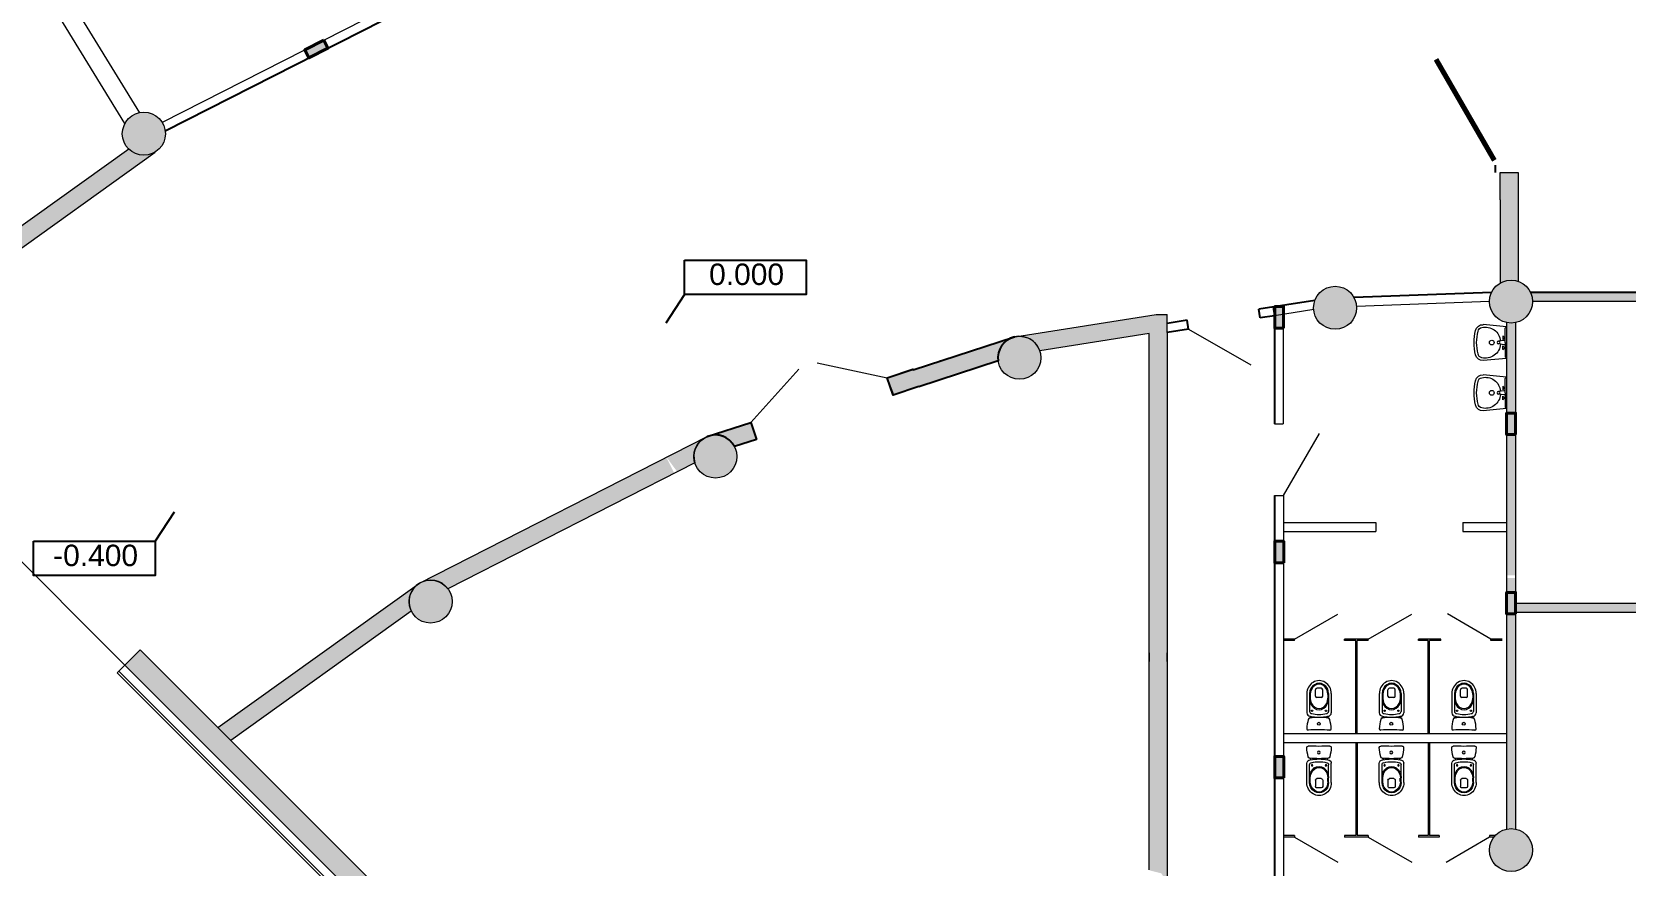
# Model space of a CAD drawing. Header units: millimetres. Extents: x 72919 to 485785, y -53256 to 338519.
# Drawn here: x 201218 to 223439, y 201434 to 213065 of the extents above; entities that cross this region are included whole.
import ezdxf
from ezdxf.enums import TextEntityAlignment as Align

# ---------------------------------------------------------------- set-up
doc = ezdxf.new("R2010")
doc.units = ezdxf.units.MM
doc.linetypes.add('CONTI', pattern=[0])
for name, color, linetype, lineweight in [('door', 177, 'Continuous', 9), ('equipments', 137, 'CONTI', 20), ('wall', 5, 'Continuous', 40)]:
    doc.layers.add(name, color=color, linetype=linetype, lineweight=lineweight)
doc.styles.add('STW_ARIAL', font='arial.ttf')

# ---------------------------------------------------------------- blocks, each defined once
blk = doc.blocks.new('лоплпр')
at = {"lineweight": 5}
for p, q in [((641136, -528856), (641136, -528587)), ((641174, -528856), (641174, -528607)), ((641439, -528856), (641439, -528607)), ((641477, -528856), (641477, -528587)), ((641184, -528841), (641184, -528792)), ((641256, -528820), (641256, -528909)), ((641276, -528800), (641336, -528800)), ((641356, -528820), (641356, -528909)), ((641429, -528841), (641429, -528792)), ((641276, -528929), (641336, -528929))]:
    blk.add_line(p, q, dxfattribs=at)
for centre, radius in [((641210, -528616), 10), ((641310, -528435), 20), ((641403, -528616), 10)]:
    blk.add_circle(centre, radius, dxfattribs=at)
for centre, radius, start, end in [((641157, -528366), 20, 90, 180), ((641680, -528349), 543, 181.7952, 195.6972), ((641307, -525173), 3177, 267.2936, 272.7064), ((641457, -528366), 20, 360, 90), ((640934, -528349), 543, 344.3028, 358.2048), ((641184, -528587), 47.9, 90, 180), ((641181, -528493), 23.8, 188.4665, 261.5335), ((641204, -528607), 30, 90, 180), ((641307, -527206), 1316, 264.3322, 275.6678), ((641179, -528528), 12.2, 294.6125, 97.3648), ((641307, -529094), 568, 77.4826, 102.5151), ((641306, -528972), 408, 75.0887, 104.9113), ((641409, -528607), 30, 360, 90), ((641436, -528529), 12.3, 83.2271, 242.2728), ((641429, -528587), 47.9, 360, 89.1847), ((641434, -528493), 23.8, 278.4665, 351.5335), ((641276, -528820), 20, 90, 180), ((641336, -528820), 20, 360, 90), ((641276, -528909), 20, 180, 270), ((641336, -528909), 20, 270, 360)]:
    blk.add_arc(centre, radius, start, end, dxfattribs=at)
for centre, major_axis, ratio, start_param, end_param in [((641306, -528787), (0, 158), 0.838996, 4.712389, 7.853982), ((641306, -528792), (0, 146), 0.838114, 4.712389, 7.853982), ((641306, -528841), (0, 146), 0.838114, 1.570796, 4.712389), ((641306, -528787), (-40, 148), 0.876351, 4.481722, 4.481728), ((641306, -528787), (-40, 148), 0.876351, 4.481722, 4.481728), ((641306, -528856), (0, 180), 0.945693, 1.570796, 4.712389), ((641306, -528856), (0, 143), 0.925942, 1.570796, 4.712389)]:
    blk.add_ellipse(centre, major_axis=major_axis, ratio=ratio, start_param=start_param, end_param=end_param, dxfattribs=at)
blk = doc.blocks.new('оааоапо')
at = {"lineweight": 5}
for p, q in [((641168, -527830), (641138, -528154)), ((641609, -527830), (641168, -527830)), ((641189, -527849), (641168, -527830)), ((641360, -527849), (641189, -527849)), ((641292, -527880), (641317, -527855)), ((641292, -527880), (641342, -527880)), ((641342, -527880), (641317, -527855)), ((641360, -527849), (641360, -527864)), ((641389, -527849), (641360, -527849)), ((641360, -527864), (641371, -527941)), ((641389, -527849), (641417, -527849)), ((641417, -527864), (641408, -527941)), ((641417, -527849), (641589, -527849)), ((641417, -527849), (641417, -527864)), ((641432, -527880), (641457, -527855)), ((641482, -527880), (641432, -527880)), ((641482, -527880), (641457, -527855)), ((641589, -527849), (641609, -527830)), ((641609, -527830), (641639, -528154))]:
    blk.add_line(p, q, dxfattribs=at)
blk.add_circle((641389, -527941), 18.6, dxfattribs=at)
for centre, radius, start, end in [((641385, -528126), 213, 94.8866, 193.5637), ((641392, -528126), 213, 346.4206, 84.843), ((641238, -528163), 100, 174.8669, 259.4495), ((641242, -528164), 65, 190.471, 259.3155), ((641389, -528036), 33.3, 90, 270), ((641389, -528036), 33.3, 270, 90), ((641536, -528164), 65, 280.6845, 349.529), ((641539, -528163), 100, 280.5505, 5.1331), ((641389, -527541), 740, 256.7937, 269.9921), ((641392, -527556), 691, 256.4575, 269.7644), ((641386, -527556), 691, 270.2356, 283.5425), ((641389, -527541), 740, 270.0079, 283.2063)]:
    blk.add_arc(centre, radius, start, end, dxfattribs=at)
blk = doc.blocks.new('сердечник для 125')
at = {"lineweight": 40, "ltscale": 200, "true_color": 0x000000}
h = blk.add_hatch(color=18, dxfattribs=at)
h.dxf.hatch_style = 1
h.paths.add_polyline_path([(-779283, 728683), (-779583, 728683), (-779583, 728558), (-779283, 728558)])
at = {"color": 18, "lineweight": 40, "true_color": 0x000000}
blk.add_lwpolyline([(-779283, 728683), (-779583, 728683), (-779583, 728558), (-779283, 728558)], close=True, dxfattribs=at)
at = {"ltscale": 0.740741}
for points in [[(-779408, 728682), (-779408, 728683)], [(-779283, 728558), (-779283, 728558)]]:
    blk.add_lwpolyline(points, dxfattribs=at)

msp = doc.modelspace()

# ---------------------------------------------------------------- hatches: boundary and pattern name
at = {"ltscale": 500, "true_color": 0x000000}
h = msp.add_hatch(color=18, dxfattribs=at)
h.dxf.hatch_style = 1
edge = h.paths.add_edge_path()
edge.add_arc((202778.86675, 211646.00155), 300, 0, 360)
h = msp.add_hatch(color=18, dxfattribs=at)
h.dxf.hatch_style = 1
edge = h.paths.add_edge_path()
edge.add_arc((202778.86726, 211646.00176), 300, 0, 360)
h = msp.add_hatch(color=18, dxfattribs=at)
h.dxf.hatch_style = 1
h.paths.add_polyline_path([(202936.37495, 211388.29386), (202935.9839, 211388.932, -0.3460995133), (202567.55069, 211431.56951), (202567.55028, 211431.56921, 0.3460998992), (202935.98385, 211388.93207), (202779.58551, 211644.15097, 0.0020839163), (202524.09513, 211486.11779, 0.4127456746), (202935.9839, 211388.932), (202935.98385, 211388.93207, -0.3460998992), (202567.55028, 211431.56921), (200598.19278, 210020.4385), (200743.806, 209817.22239)])
h = msp.add_hatch(color=18, dxfattribs=at)
h.dxf.hatch_style = 1
edge = h.paths.add_edge_path()
edge.add_line((221935.43379, 211104.99944), (221685.43379, 211104.99944))
edge.add_line((221685.43379, 211104.99944), (221685.43379, 210724.99944))
edge.add_line((221685.43379, 210724.99944), (221685.43379, 209564.80706))
edge.add_arc((221835.43379, 209304.99944), 300, 70.528779366, 120, ccw=False)
edge.add_line((221935.43379, 209587.84216), (221935.43379, 210724.99944))
edge.add_line((221935.43379, 210724.99944), (221935.43379, 211104.99944))
h = msp.add_hatch(color=18, dxfattribs=at)
h.dxf.hatch_style = 1
edge = h.paths.add_edge_path()
edge.add_arc((221835.43379, 209304.99944), 300, 0, 360)
h = msp.add_hatch(color=18, dxfattribs=at)
h.dxf.hatch_style = 1
edge = h.paths.add_edge_path()
edge.add_arc((219382.98006, 209217.48255), 300, 0, 360)
h = msp.add_hatch(color=18, dxfattribs=at)
h.dxf.hatch_style = 1
h.paths.add_polyline_path([(226685.17967, 209432.16442), (226685.17965, 209307.14809), (222104.44037, 209306.38411), (222104.44039, 209431.36804)])
h = msp.add_hatch(color=18, dxfattribs=at)
h.dxf.hatch_style = 1
edge = h.paths.add_edge_path()
edge.add_arc((221610.43379, 180914.99944), 16720, 106.75488908, 123.660577424, ccw=False)
edge.add_line((216790.42601, 196925.18136), (216790.42601, 200781.95159))
edge.add_line((216790.42601, 200781.95159), (216982.96154, 200848.07611))
edge.add_line((216982.96154, 200848.07611), (217040.42601, 200956.019))
edge.add_line((217040.42601, 200956.019), (217040.42601, 196738.27119))
edge.add_arc((221610.43379, 180914.99944), 16470, 106.109542645, 123.486118476)
edge.add_line((212523.35938, 194651.30094), (212343.00817, 194831.65215))
h.paths.add_polyline_path([(216791.90694, 201376.03314), (216959.95493, 201333.03341), (217040.42601, 201208.83103), (217040.42601, 209126.41597), (216889.68436, 209126.41597), (214919.31993, 208814.32658), (215147.06215, 208783.52107), (215266.98666, 208616.27754), (216790.42601, 208857.57771)])
h = msp.add_hatch(color=18, dxfattribs=at)
h.dxf.hatch_style = 1
edge = h.paths.add_edge_path()
edge.add_line((211316.36796, 207382.36058), (211011.37201, 207283.29721))
edge.add_arc((210745.48179, 207144.36417), 300, 27.587981678, 112.430586528)
edge.add_line((210631.01263, 207421.66691), (211239.13625, 207620.12989))
edge.add_line((211239.13625, 207620.12989), (211316.36796, 207382.36058))
edge = h.paths.add_edge_path()
edge.add_line((213581.07745, 208117.94333), (213580.52265, 208119.5993))
edge.add_line((213580.52265, 208119.5993), (213220.20635, 207998.8841))
edge.add_line((213220.20635, 207998.8841), (213139.52455, 208239.70687))
edge.add_line((213139.52455, 208239.70687), (213499.84085, 208360.42207))
edge.add_line((213499.84085, 208360.42207), (213501.72584, 208354.79568))
edge.add_line((213501.72584, 208354.79568), (214912.47199, 208812.76722))
edge.add_arc((214984.96495, 208519.39198), 302.19904, 103.879742105, 188.110673813)
edge.add_line((214685.78869, 208476.75603), (213581.07745, 208117.94333))
h = msp.add_hatch(color=18, dxfattribs=at)
h.dxf.hatch_style = 1
edge = h.paths.add_edge_path()
edge.add_arc((214982.91991, 208520.58148), 300, 0, 360)
h = msp.add_hatch(color=18, dxfattribs=at)
h.dxf.hatch_style = 1
edge = h.paths.add_edge_path()
edge.add_line((210174.18699, 206909.25373), (210459.90008, 207054.87006))
edge.add_arc((210746.15336, 207144.64234), 300, 112.569413472, 197.412018322, ccw=False)
edge.add_line((210631.01263, 207421.66691), (210060.66977, 207131.99309))
edge.add_line((210060.66977, 207131.99309), (210174.18699, 206909.25373))
edge = h.paths.add_edge_path()
edge.add_line((208052.66001, 205827.99785), (208359.20313, 205984.23097))
edge.add_line((208359.20313, 205984.23097), (210214.92152, 206930.06491))
edge.add_line((210214.92152, 206930.06491), (210065.26177, 207133.4761))
edge.add_line((210065.26177, 207133.4761), (208201.46692, 206184.01753))
edge.add_line((208201.46692, 206184.01753), (207941.29017, 206051.58781))
edge.add_line((207941.29017, 206051.58781), (206619.90721, 205377.87442))
edge.add_arc((206776.09457, 205119.16654), 302.19904, 36.889326187, 121.120257895, ccw=False)
edge.add_line((207017.7923, 205300.56793), (208052.66001, 205827.99785))
h = msp.add_hatch(color=18, dxfattribs=at)
h.dxf.hatch_style = 1
edge = h.paths.add_edge_path()
edge.add_arc((210745.48178, 207144.86652), 300, 0, 360)
h = msp.add_hatch(color=18, dxfattribs=at)
h.dxf.hatch_style = 1
edge = h.paths.add_edge_path()
edge.add_line((206620.15839, 205378.46378), (203809.88223, 203364.77809))
edge.add_line((203809.88223, 203364.77809), (203989.05293, 203185.60738))
edge.add_line((203989.05293, 203185.60738), (206506.69021, 204989.60452))
edge.add_arc((206776.50023, 205121.85911), 300.48083, 121.352750166, 206.113019132, ccw=False)
h = msp.add_hatch(color=18, dxfattribs=at)
h.dxf.hatch_style = 1
edge = h.paths.add_edge_path()
edge.add_arc((206775.99019, 205122.30942), 300, 0, 360)
h = msp.add_hatch(color=18, dxfattribs=at)
h.dxf.hatch_style = 1
h.paths.add_polyline_path([(226858.89384, 205102.25636), (226858.89382, 204977.24003), (221899.4418, 204976.47935), (221899.44182, 205101.46328)])
h = msp.add_hatch(color=18, dxfattribs=at)
h.dxf.hatch_style = 1
h.paths.add_polyline_path([(210611.64207, 196138.75418), (202515.26943, 204235.12682), (202727.40146, 204447.25885), (210823.77411, 196350.88621)])
h = msp.add_hatch(color=18, dxfattribs=at)
h.dxf.hatch_style = 1
edge = h.paths.add_edge_path()
edge.add_arc((221835.4353, 201656.96527), 300, 0, 360)
at = {"layer": 'wall', "lineweight": 18, "ltscale": 0.007407, "true_color": 0x000000}
h = msp.add_hatch(color=18, dxfattribs=at)
h.dxf.hatch_style = 1
h.paths.add_polyline_path([(202503.55528, 211807.36833), (198801.86612, 217847.92762), (199015.0257, 217978.55302), (202716.71486, 211937.99373)], flags=0)
h = msp.add_hatch(color=18, dxfattribs=at)
h.dxf.hatch_style = 1
h.paths.add_polyline_path([(203022.25415, 211787.22322), (203076.7332, 211680.30253), (207613.91022, 213992.11981), (207559.43117, 214099.0405), (203022.25415, 211787.22322)], flags=0)
h = msp.add_hatch(color=18, dxfattribs=at)
h.dxf.hatch_style = 1
h.paths.add_polyline_path([(219677.95004, 209356.28493), (219682.3851, 209236.36692), (221535.4338, 209304.90033), (221530.99874, 209424.81834), (219677.95004, 209356.28493)], flags=0)
h = msp.add_hatch(color=18, dxfattribs=at)
h.dxf.hatch_style = 1
h.paths.add_polyline_path([(218321.94616, 209195.03634), (218340.42601, 209076.46782), (218540.19471, 209107.60337), (218521.71486, 209226.17189), (218321.94616, 209195.03634)], flags=0)
h = msp.add_hatch(color=18, dxfattribs=at)
h.dxf.hatch_style = 1
h.paths.add_polyline_path([(218521.71486, 209226.17189), (219065.55354, 209310.93349), (219084.03339, 209192.36497), (218540.19471, 209107.60337)], flags=0)
h = msp.add_hatch(color=18, dxfattribs=at)
h.dxf.hatch_style = 1
h.paths.add_polyline_path([(217021.94616, 208992.42096), (217040.42601, 208873.85243), (217340.42601, 208920.60983), (217321.94616, 209039.17835), (217021.94616, 208992.42096)], flags=0)
h = msp.add_hatch(color=18, dxfattribs=at)
h.dxf.hatch_style = 1
h.paths.add_polyline_path([(218665.33751, 208934.23982), (218540.33751, 208934.23746), (218540.36278, 207598.5323), (218665.36278, 207598.53466), (218665.33751, 208934.23982)], flags=0)
h = msp.add_hatch(color=18, dxfattribs=at)
h.dxf.hatch_style = 1
h.paths.add_polyline_path([(221897.21974, 209011.75078), (221897.61853, 205488.62332), (221772.61853, 205488.60762), (221772.21974, 209011.73508)])
h = msp.add_hatch(color=18, dxfattribs=at)
h.dxf.hatch_style = 1
h.paths.add_polyline_path([(218665.24216, 206598.57911), (218665.62948, 205564.48286), (218540.62949, 205564.43604), (218540.24217, 206598.53229)], flags=0)
h = msp.add_hatch(color=18, dxfattribs=at)
h.dxf.hatch_style = 1
h.paths.add_polyline_path([(218665.38263, 206223.53456), (219952.00407, 206223.53353), (219952.00397, 206098.53353), (218665.42945, 206098.53456)], flags=0)
h = msp.add_hatch(color=18, dxfattribs=at)
h.dxf.hatch_style = 1
h.paths.add_polyline_path([(221162.00165, 206223.53256), (221772.27248, 206223.5441), (221772.27484, 206098.5441), (221162.00402, 206098.53256)], flags=0)
h = msp.add_hatch(color=18, dxfattribs=at)
h.dxf.hatch_style = 1
h.paths.add_polyline_path([(221897.93379, 205449.49566), (221897.7943, 201960.52167), (221772.7943, 201960.52167), (221772.93379, 205449.49566)])
h = msp.add_hatch(color=18, dxfattribs=at)
h.dxf.hatch_style = 1
h.paths.add_polyline_path([(218665.77109, 205264.42791), (218665.49434, 199864.9954), (218540.49434, 199865.00181), (218540.77109, 205264.43432)], flags=0)
h = msp.add_hatch(color=18, dxfattribs=at)
h.dxf.hatch_style = 1
h.paths.add_polyline_path([(202430.41641, 204150.27421), (210526.77003, 196053.88253), (210611.62304, 196138.73515), (202515.26943, 204235.12682), (202430.41641, 204150.27421)], flags=0)
h = msp.add_hatch(color=18, dxfattribs=at)
h.dxf.hatch_style = 1
h.paths.add_polyline_path([(218665.42364, 203283.53456), (221772.32809, 203283.59333), (221772.33045, 203158.59333), (218665.42601, 203158.53456)], flags=0)

# ---------------------------------------------------------------- linework, layer by layer
at = {"linetype": 'Continuous'}
msp.add_line((221620.43379, 211104.99944), (221620.43858, 211204.60478), dxfattribs=at)
at = {"color": 18, "ltscale": 500, "true_color": 0x000000}
for p, q in [((219101.63334, 209321.61718), (218321.17616, 209199.9767)), ((226985.18081, 209430.35861), (222109.04003, 209430.26883)), ((218340.42601, 209076.46782), (218321.17616, 209199.9767)), ((218540.19471, 209107.60337), (218340.42601, 209076.46782)), ((218540.19471, 209107.60337), (218540.22326, 207598.53218)), ((217340.42601, 208920.60983), (217321.17616, 209044.11871)), ((218540.24217, 206598.53218), (218540.37515, 199568.5619))]:
    msp.add_line(p, q, dxfattribs=at)
for points in [[(415650.43379, 180914.99944, 0.4142135624), (336810.43379, 259754.99944), (221610.43379, 259754.99944, 0.4142135624), (142770.43379, 180914.99944), (142770.43379, 104414.99944, 0.4142135624), (221610.43379, 25574.99944), (336810.43379, 25574.99944, 0.4142135624), (415650.43379, 104414.99944)], [(414950.43379, 180914.99944, 0.4142135624), (336810.43379, 259054.99944), (221610.43379, 259054.99944, 0.4142135624), (143470.43379, 180914.99944), (143470.43379, 104414.99944, 0.4142135624), (221610.43379, 26274.99944), (336810.43379, 26274.99944, 0.4142135624), (414950.43379, 104414.99944)], [(213581.07745, 208117.94333), (213581.07551, 208119.78452), (213220.7592, 207999.06932), (213138.81485, 208239.46911), (213499.13115, 208360.1843), (213501.72584, 208354.79568), (214912.47199, 208812.76722, 0.3850205883), (214685.78869, 208476.75603)], [(211316.36796, 207382.36058), (211011.37201, 207283.29721, 0.3880883196), (210631.01263, 207421.66691), (211239.13625, 207620.12989)]]:
    msp.add_lwpolyline(points, format="xyb", close=True, dxfattribs=at)
for points in [[(207613.91022, 213992.11981), (203076.7332, 211680.30253)], [(210316.22553, 209404.0656), (210052.83274, 209001.5463)], [(221562.61159, 209430.99094), (219646.89093, 209360.13965)], [(217321.17616, 209044.11871), (217040.42601, 209000.36155)], [(217340.42601, 208920.60983), (217040.42601, 208873.85243)], [(203201.37815, 206366.7806), (202937.98536, 205964.2613)]]:
    msp.add_lwpolyline(points, dxfattribs=at)
at = {"linetype": 'Continuous', "const_width": 71.14667, "flags": 128}
msp.add_lwpolyline([(220789.1446, 212681.86199), (221602.3213, 211273.40603)], dxfattribs=at)
at = {"color": 18, "ltscale": 500, "true_color": 0x000000}
for points in [[(210316.22635, 209883.46528), (212011.33187, 209883.46237), (212011.33105, 209404.06268), (210316.22553, 209404.0656)], [(201242.88096, 205964.26422), (202937.98648, 205964.2613), (202937.98566, 205484.86161), (201242.88014, 205484.86453)]]:
    msp.add_lwpolyline(points, close=True, dxfattribs=at)
at = {"layer": 'door', "linetype": 'ByBlock', "ltscale": 100}
for p, q in [((217340.42601, 208920.60983), (218206.45141, 208420.60983)), ((213141.33786, 208237.9714), (212163.19216, 208445.892)), ((211239.13625, 207620.12989), (211908.27363, 208363.26862)), ((219160.42601, 207464.55997), (218660.42601, 206598.53457))]:
    msp.add_line(p, q, dxfattribs=at)
at = {"layer": 'door', "linetype": 'ByBlock'}
msp.add_line((202515.26943, 204235.12682), (199686.8423, 207063.55394), dxfattribs=at)
at = {"layer": 'equipments'}
for p, q in [((218815.426, 204598.53457), (219421.64378, 204948.53457)), ((219845.42598, 204598.53457), (220451.64376, 204948.53457)), ((221555.42596, 204598.53457), (220951.11207, 204951.81169)), ((218815.426, 204598.53457), (218660.42601, 204598.53457)), ((218815.426, 204578.53457), (218660.42601, 204578.53457)), ((218815.426, 204578.53457), (218815.426, 204598.53457)), ((219845.42598, 204598.53457), (219515.426, 204598.53457)), ((219515.426, 204578.53457), (219515.426, 204598.53457)), ((219670.42599, 204578.53457), (219515.426, 204578.53457)), ((219670.42599, 203278.53457), (219670.42599, 204578.53457)), ((219845.42598, 204578.53457), (219690.42599, 204578.53457)), ((219690.42599, 203278.53457), (219690.42599, 204578.53457)), ((219845.42598, 204578.53457), (219845.42598, 204598.53457)), ((220855.42596, 204598.53457), (220545.42598, 204598.53457)), ((220545.42598, 204578.53457), (220545.42598, 204598.53457)), ((220680.42597, 204578.53457), (220545.42598, 204578.53457)), ((220680.42597, 203278.53457), (220680.42597, 204578.53457)), ((220855.42596, 204578.53457), (220700.42597, 204578.53457)), ((220700.42597, 203278.53457), (220700.42597, 204578.53457)), ((220855.42596, 204578.53457), (220855.42596, 204598.53457)), ((221710.42594, 204598.53457), (221555.42596, 204598.53457)), ((221555.42596, 204578.53457), (221555.42596, 204598.53457)), ((221710.42594, 204578.53457), (221555.42596, 204578.53457)), ((219670.42599, 203158.53457), (219670.42599, 201858.53457)), ((219690.42599, 203158.53457), (219690.42599, 201858.53457)), ((220680.42597, 203158.53457), (220680.42597, 201858.53457)), ((220700.42597, 203158.53457), (220700.42597, 201858.53457)), ((218815.426, 201858.53457), (218660.42601, 201858.53457)), ((218815.426, 201838.53457), (218660.42601, 201838.53457)), ((218815.426, 201858.53457), (218815.426, 201838.53457)), ((218815.426, 201838.53457), (219421.64378, 201488.53457)), ((219670.42599, 201858.53457), (219515.426, 201858.53457)), ((219515.426, 201858.53457), (219515.426, 201838.53457)), ((219845.42598, 201838.53457), (219515.426, 201838.53457)), ((219845.42598, 201858.53457), (219690.42599, 201858.53457)), ((219845.42598, 201858.53457), (219845.42598, 201838.53457)), ((219845.42598, 201838.53457), (220451.64376, 201488.53457)), ((220680.42597, 201858.53457), (220545.42598, 201858.53457)), ((220545.42598, 201858.53457), (220545.42598, 201838.53457)), ((220835.43591, 201838.53457), (220545.42598, 201838.53457)), ((220835.43591, 201858.53457), (220700.42597, 201858.53457)), ((220835.43591, 201858.53457), (220835.43591, 201838.53457)), ((221535.43591, 201838.53457), (220931.12202, 201485.25745)), ((221613.2421, 201858.53457), (221535.43591, 201858.53457)), ((221535.43591, 201858.53457), (221535.43591, 201838.53457)), ((221596.62033, 201838.53457), (221535.43591, 201838.53457))]:
    msp.add_line(p, q, dxfattribs=at)
at = {"layer": 'wall', "color": 18, "lineweight": 18, "ltscale": 0.007407, "true_color": 0x000000}
for p, q in [((221685.43379, 210724.99944), (221685.43379, 209564.80706)), ((221935.43379, 210724.99944), (221935.43379, 209587.84216)), ((214919.31993, 208814.32658), (216889.68436, 209126.41597)), ((216889.68436, 209126.41597), (217040.42601, 209126.41597)), ((218540.19471, 209107.60337), (218520.94486, 209231.11225)), ((219084.03339, 209192.36497), (218540.19471, 209107.60337)), ((218660.42601, 209126.34237), (218660.42601, 207598.53457)), ((226985.18081, 209304.99944), (222135.43282, 209304.99944)), ((221772.21971, 209012.95825), (221772.35332, 201949.75571)), ((221898.60155, 209012.94762), (221898.60155, 201949.73758)), ((214237.68444, 208593.36589), (214919.31993, 208814.32658)), ((216790.42601, 208857.57771), (215266.98666, 208616.27754)), ((213141.33786, 208237.9714), (213876.18526, 208476.1814)), ((214685.78869, 208476.75603), (214316.8938, 208356.93814)), ((213955.46449, 208239.54508), (213229.29367, 208003.68316)), ((218540.21952, 207598.53229), (218660.42601, 207598.53457)), ((218540.24217, 206598.53229), (218660.42601, 206598.53457)), ((218665.42601, 206598.53457), (218665.42601, 199568.56417)), ((218660.4103, 206223.53457), (219952.00407, 206223.53353)), ((219952.00407, 206223.53353), (219952.00397, 206098.53353)), ((221162.00412, 206223.53457), (221162.00402, 206098.53457)), ((221162.00412, 206223.53457), (221772.27248, 206223.53408)), ((218660.4102, 206098.53457), (219952.00397, 206098.53353)), ((221162.00402, 206098.53457), (221772.27484, 206098.53408)), ((221898.60155, 205098.6684), (226858.87067, 205098.66442)), ((221898.60155, 204973.6684), (226858.87304, 204973.66442)), ((218660.4102, 203158.53457), (221772.33046, 203158.53207)), ((218660.4103, 203283.53457), (221772.32809, 203283.53207))]:
    msp.add_line(p, q, dxfattribs=at)
for points in [[(199015.0257, 217978.55302), (200852.89051, 214979.45426), (200851.95366, 214980.98304), (201050.41591, 214657.12469), (201051.52953, 214655.30744), (202716.71486, 211937.99373)], [(202515.4224, 211788.00311), (200842.26841, 214518.32039), (200843.17935, 214516.83388), (200644.71711, 214840.69223), (200643.62939, 214842.4672), (199053.38214, 217437.49407)], [(207541.50755, 214095.51955), (203035.64125, 211799.65595)], [(202567.55069, 211431.56951), (200598.19278, 210020.4385), (200743.806, 209817.22239), (202935.22576, 211387.47041), (202936.48605, 211388.11255)], [(221685.43379, 210724.99944), (221685.43379, 210724.99944), (221685.43379, 211104.99944), (221935.43379, 211104.99944), (221935.43379, 210724.99944), (221935.43379, 210724.99944)], [(217040.42601, 208873.85243), (217040.42601, 209126.41597)], [(221535.43518, 209304.90038), (219682.3851, 209236.36692)], [(217040.42601, 208876.41597), (217040.42601, 204287.37872), (217040.42601, 204287.37872), (217040.42601, 204407.37872), (217040.42601, 204407.37872), (217040.42601, 201208.83103)], [(216790.42601, 201381.61218), (216790.42601, 204407.37872), (216790.42601, 204407.37872), (216790.42601, 204287.37872), (216790.42601, 204287.37872), (216790.42601, 208857.57771)], [(213876.18526, 208476.1814), (213875.61685, 208475.99714), (214237.00629, 208593.4903), (214237.68444, 208593.36589)], [(213141.31484, 208238.04011), (213229.04906, 208004.33474)], [(214317.47211, 208357.12597), (213956.07352, 208239.7429), (213955.46449, 208239.54508)], [(214316.8938, 208356.93814), (214317.47211, 208357.12597)], [(202515.26943, 204235.12682), (202409.20316, 204129.06105), (210505.55678, 196032.66938), (210611.62304, 196138.73515)], [(210611.62304, 196138.73515), (202515.26943, 204235.12682)], [(210526.77003, 196053.88253), (202430.41641, 204150.27421)]]:
    msp.add_lwpolyline(points, dxfattribs=at)
msp.add_lwpolyline([(203809.88223, 203364.77809), (206620.15839, 205378.46378), (210630.8541, 207421.60142), (211239.13897, 207620.13292), (211316.36796, 207382.36058), (211011.37201, 207283.29721, 0.9149294978), (210459.23043, 207054.58578), (207017.17423, 205300.21745, 0.9144417488), (206506.69021, 204989.60452), (203989.05293, 203185.60738)], format="xyb", dxfattribs=at)
msp.add_lwpolyline([(210611.64207, 196138.75418), (202515.26943, 204235.12682), (202727.40146, 204447.25885), (210823.77411, 196350.88621)], close=True, dxfattribs=at)
for centre in [(202778.87618, 211644.50433), (202778.87668, 211644.50454), (221835.43379, 209304.99944), (219382.98006, 209217.48255), (214982.91991, 208520.58148), (210745.48179, 207144.36417), (206775.9902, 205121.80707), (221835.43531, 201656.46292)]:
    msp.add_circle(centre, 300, dxfattribs=at)
msp.add_arc((214982.50001, 208521.05491), 300, 18.506292025, 188.49151327, dxfattribs=at)

# ---------------------------------------------------------------- block references
at = {"layer": 'equipments', "extrusion": (-1.18972e-19, 6.86778e-20, -1), "zscale": -1, "rotation": 89.99785748171465}
for p in [(-749626.54632, -432636.66588), (-749626.54632, -433336.66588)]:
    msp.add_blockref('оааоапо', p, dxfattribs=at)
at = {"layer": 'equipments', "rotation": 179.9409590081281}
for p in [(859920.43777, -325677.06559), (860930.43774, -325677.06559), (861940.43772, -325677.06559)]:
    msp.add_blockref('лоплпр', p, dxfattribs=at)
at = {"layer": 'equipments', "xscale": -1, "rotation": 0.05904099186780699}
for p in [(859920.43777, 732114.13472), (860930.43774, 732114.13472), (861940.43772, 732114.13472)]:
    msp.add_blockref('лоплпр', p, dxfattribs=at)
at = {"layer": 'wall', "color": 18, "lineweight": 18, "ltscale": 0.007407, "true_color": 0x000000}
for p, rotation in [((1230258.41005, -83190.71182), 26.96286072532283), ((-510017.5486, -570349.21116), 270), ((-506785.09181, -571833.82699), 270), ((-510017.11502, -573618.88779), 270), ((-506785.09181, -574333.82699), 270), ((-510017.11502, -576618.88779), 270)]:
    msp.add_blockref('сердечник для 125', p, dxfattribs=dict(at, rotation=rotation))

# ---------------------------------------------------------------- texts
at = {"color": 18, "ltscale": 500, "true_color": 0x000000, "style": 'STW_ARIAL'}
for s, p in [('0.000', (211179.95208, 209684.89807)), ('-0.400', (202106.60669, 205765.697))]:
    msp.add_text(s, height=298.8, rotation=0.000098451, dxfattribs=at).set_placement(p, align=Align.MIDDLE_CENTER)

doc.saveas('drawing.dxf')
